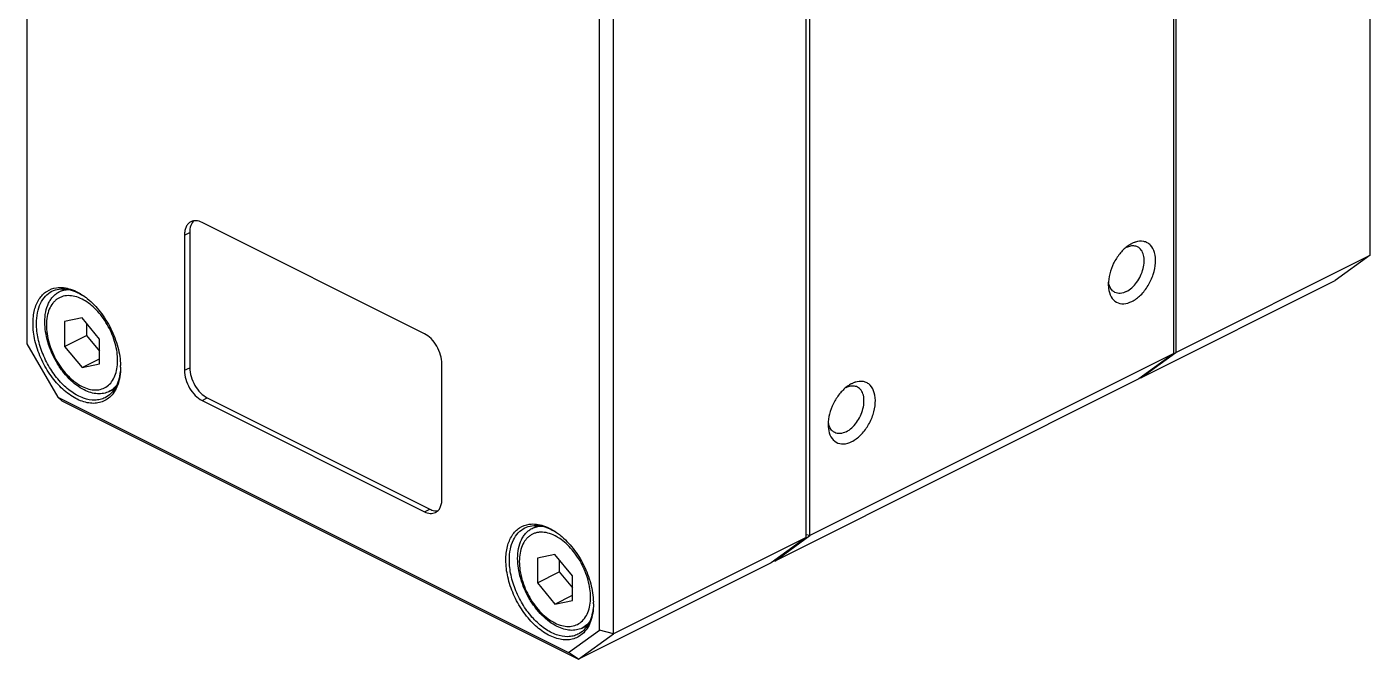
# Model space of a CAD drawing. Header units: millimetres. Extents: x 0 to 297, y 0 to 210.
# Drawn here: x 242.55 to 269.67, y 147.69 to 160.45 of the extents above; entities that cross this region are included whole.
import ezdxf

# ---------------------------------------------------------------- set-up
doc = ezdxf.new("R2010")
doc.units = ezdxf.units.MM
doc.header["$LTSCALE"] = 16.335
doc.layers.add('02___PRT_ALL_AXES', color=7, linetype='CONTINUOUS')
doc.layers.add('7_ALL_FEATURES', color=7, linetype='CONTINUOUS')

msp = doc.modelspace()

# ---------------------------------------------------------------- linework, layer by layer
at = {"layer": '02___PRT_ALL_AXES', "color": 7, "linetype": 'Continuous'}
for centre in [(264.917, 155.645), (259.26, 152.817)]:
    msp.add_arc(centre, 0.389, 112.538, 116.5935, dxfattribs=at)
for points, knots in [([(264.763, 156.016), (264.706, 155.974), (264.602, 155.869), (264.482, 155.679), (264.402, 155.47), (264.381, 155.323), (264.381, 155.252)], [0, 0, 0, 0, 0.240979, 0.500034, 0.759087, 1, 1, 1, 1]), ([(264.743, 155.105), (264.827, 155.146), (264.973, 155.289), (265.08, 155.515), (265.111, 155.708), (265.1, 155.838), (265.056, 155.944), (265.002, 155.992), (264.973, 156.007)], [0, 0, 0, 0, 0.260659, 0.549616, 0.68513, 0.80543, 0.908702, 1, 1, 1, 1]), ([(264.858, 156.076), (264.85, 156.072), (264.817, 156.054), (264.786, 156.033), (264.763, 156.016)], [0, 0, 0, 0, 0.241028, 1, 1, 1, 1]), ([(264.973, 156.007), (264.948, 156.019), (264.892, 156.033), (264.835, 156.025), (264.806, 156.017)], [0, 0, 0, 0, 0.476827, 1, 1, 1, 1]), ([(264.858, 154.907), (264.923, 154.939), (265.047, 155.034), (265.193, 155.223), (265.296, 155.446), (265.344, 155.676), (265.33, 155.884), (265.258, 156.027), (265.17, 156.094), (265.067, 156.131), (264.98, 156.121), (264.927, 156.104)], [0, 0, 0, 0, 0.131033, 0.278279, 0.430322, 0.574165, 0.699499, 0.80361, 0.850919, 0.897909, 1, 1, 1, 1]), ([(264.927, 156.104), (264.921, 156.102), (264.898, 156.094), (264.875, 156.084), (264.858, 156.076)], [0, 0, 0, 0, 0.243639, 1, 1, 1, 1]), ([(264.381, 155.252), (264.381, 155.246), (264.381, 155.219), (264.383, 155.192), (264.386, 155.172)], [0, 0, 0, 0, 0.255931, 1, 1, 1, 1]), ([(264.466, 155.124), (264.455, 155.134), (264.414, 155.183), (264.394, 155.245), (264.386, 155.293)], [0, 0, 0, 0, 0.229172, 1, 1, 1, 1]), ([(264.386, 155.172), (264.393, 155.113), (264.423, 155.003), (264.537, 154.879), (264.701, 154.846), (264.807, 154.881), (264.858, 154.907)], [0, 0, 0, 0, 0.273245, 0.505885, 0.734758, 1, 1, 1, 1]), ([(264.743, 155.105), (264.706, 155.086), (264.629, 155.06), (264.547, 155.074), (264.514, 155.09)], [0, 0, 0, 0, 0.536273, 1, 1, 1, 1]), ([(259.201, 153.247), (259.193, 153.243), (259.16, 153.226), (259.129, 153.205), (259.106, 153.188)], [0, 0, 0, 0, 0.241028, 1, 1, 1, 1]), ([(259.201, 152.078), (259.266, 152.11), (259.39, 152.206), (259.536, 152.395), (259.639, 152.618), (259.687, 152.847), (259.673, 153.056), (259.601, 153.198), (259.513, 153.266), (259.41, 153.303), (259.323, 153.293), (259.27, 153.275)], [0, 0, 0, 0, 0.131033, 0.278279, 0.430322, 0.574165, 0.699499, 0.80361, 0.850919, 0.897909, 1, 1, 1, 1]), ([(259.27, 153.275), (259.264, 153.274), (259.241, 153.266), (259.218, 153.256), (259.201, 153.247)], [0, 0, 0, 0, 0.243639, 1, 1, 1, 1]), ([(259.106, 153.188), (259.049, 153.145), (258.945, 153.04), (258.825, 152.851), (258.745, 152.641), (258.724, 152.495), (258.724, 152.424)], [0, 0, 0, 0, 0.240979, 0.500034, 0.759087, 1, 1, 1, 1]), ([(259.086, 152.276), (259.17, 152.318), (259.317, 152.461), (259.424, 152.686), (259.454, 152.88), (259.443, 153.009), (259.399, 153.115), (259.345, 153.164), (259.316, 153.179)], [0, 0, 0, 0, 0.260659, 0.549616, 0.68513, 0.80543, 0.908702, 1, 1, 1, 1]), ([(259.316, 153.179), (259.292, 153.191), (259.235, 153.205), (259.178, 153.197), (259.149, 153.189)], [0, 0, 0, 0, 0.476827, 1, 1, 1, 1]), ([(258.724, 152.424), (258.724, 152.417), (258.724, 152.39), (258.726, 152.363), (258.729, 152.343)], [0, 0, 0, 0, 0.255931, 1, 1, 1, 1]), ([(258.809, 152.296), (258.798, 152.306), (258.758, 152.354), (258.737, 152.417), (258.73, 152.465)], [0, 0, 0, 0, 0.229172, 1, 1, 1, 1]), ([(258.729, 152.343), (258.736, 152.284), (258.766, 152.175), (258.88, 152.051), (259.044, 152.018), (259.15, 152.052), (259.201, 152.078)], [0, 0, 0, 0, 0.273245, 0.505885, 0.734758, 1, 1, 1, 1]), ([(259.086, 152.276), (259.049, 152.257), (258.972, 152.232), (258.89, 152.245), (258.857, 152.262)], [0, 0, 0, 0, 0.536273, 1, 1, 1, 1])]:
    msp.add_open_spline(points, degree=3, knots=knots, dxfattribs=at)
for points in [[(264.806, 156.017), (264.793, 156.013), (264.781, 156.009), (264.768, 156.004)], [(264.514, 155.09), (264.496, 155.099), (264.48, 155.111), (264.466, 155.124)], [(259.149, 153.189), (259.136, 153.185), (259.124, 153.181), (259.111, 153.175)], [(258.857, 152.262), (258.84, 152.271), (258.823, 152.282), (258.809, 152.296)]]:
    msp.add_open_spline(points, degree=3, dxfattribs=at)
at = {"layer": '7_ALL_FEATURES', "color": 7, "linetype": 'Continuous'}
for p, q in [((242.549, 177.723), (242.549, 154.054)), ((258.282, 150.146), (258.282, 173.763)), ((258.353, 150.182), (258.353, 173.781)), ((254.11, 148.273), (254.11, 171.729)), ((254.393, 148.202), (254.393, 171.801)), ((269.667, 155.838), (269.667, 164.229)), ((265.707, 153.859), (265.707, 162.19)), ((265.742, 162.082), (265.742, 153.876)), ((250.575, 154.256), (246.085, 156.501)), ((245.731, 156.245), (245.731, 153.517)), ((245.837, 156.298), (245.837, 153.57)), ((265.742, 153.876), (269.667, 155.838)), ((269.667, 155.838), (268.959, 155.326)), ((243.204, 155.101), (243.315, 155.157)), ((265.035, 153.364), (268.959, 155.326)), ((243.663, 154.573), (243.309, 154.5)), ((244.016, 154.146), (243.663, 154.573)), ((243.309, 154.5), (243.309, 154)), ((243.751, 154.466), (243.751, 154.221)), ((242.549, 154.054), (243.173, 152.977)), ((243.309, 154), (243.751, 154.221)), ((243.751, 154.221), (244.016, 153.9)), ((244.016, 153.646), (244.016, 154.146)), ((243.309, 154), (243.663, 153.573)), ((265.707, 153.859), (258.353, 150.182)), ((265.707, 153.859), (265, 153.346)), ((265.035, 153.364), (265.742, 153.876)), ((243.663, 153.573), (244.016, 153.75)), ((243.663, 153.573), (244.016, 153.646)), ((250.928, 150.919), (250.928, 153.647)), ((265, 153.346), (257.646, 149.669)), ((265.035, 153.364), (265.028, 153.367)), ((243.256, 152.904), (243.173, 152.977)), ((243.173, 152.977), (253.486, 147.821)), ((244.21, 153.089), (244.32, 153.144)), ((246.191, 152.96), (250.681, 150.715)), ((243.256, 152.904), (253.686, 147.689)), ((246.085, 152.907), (250.575, 150.662)), ((252.75, 150.328), (252.861, 150.384)), ((258.282, 150.146), (254.393, 148.202)), ((258.282, 150.146), (257.575, 149.634)), ((257.646, 149.669), (258.353, 150.182)), ((258.353, 150.182), (258.282, 150.2)), ((253.209, 149.8), (252.855, 149.727)), ((252.855, 149.727), (252.855, 149.227)), ((253.562, 149.373), (253.209, 149.8)), ((253.297, 149.693), (253.297, 149.448)), ((252.855, 149.227), (253.297, 149.448)), ((253.297, 149.448), (253.562, 149.127)), ((257.575, 149.634), (253.686, 147.689)), ((257.633, 149.676), (257.646, 149.669)), ((257.646, 149.669), (257.634, 149.677)), ((252.855, 149.227), (253.209, 148.8)), ((253.562, 148.873), (253.562, 149.373)), ((253.209, 148.8), (253.562, 148.977)), ((253.209, 148.8), (253.562, 148.873)), ((253.756, 148.316), (253.866, 148.371)), ((253.486, 147.821), (254.11, 148.273)), ((253.686, 147.689), (254.393, 148.202)), ((254.393, 148.202), (254.11, 148.273)), ((253.686, 147.689), (253.486, 147.821))]:
    msp.add_line(p, q, dxfattribs=at)
at = {"layer": '7_ALL_FEATURES', "color": 9, "linetype": 'Continuous'}
for p, q in [((245.731, 156.245), (245.837, 156.298)), ((245.731, 153.517), (245.837, 153.57)), ((246.085, 152.907), (246.191, 152.96)), ((250.575, 150.662), (250.681, 150.715))]:
    msp.add_line(p, q, dxfattribs=at)
at = {"layer": '7_ALL_FEATURES', "color": 7, "linetype": 'Continuous'}
for centre, radius, start, end in [((243.254, 154.143), 0.908, 58.7285, 60.5494), ((242.926, 153.916), 1.345, 52.1707, 53.124), ((242.906, 153.89), 1.379, 51.2721, 52.171), ((243.082, 153.577), 1.358, 0.7603, 1.481), ((243.112, 153.578), 1.328, 0.0015, 0.7604), ((252.8, 149.37), 0.908, 58.7285, 60.5494), ((252.472, 149.143), 1.345, 52.1707, 53.124), ((252.452, 149.117), 1.379, 51.2721, 52.171), ((252.628, 148.804), 1.358, 0.7603, 1.481), ((252.658, 148.805), 1.328, 0.0015, 0.7604)]:
    msp.add_arc(centre, radius, start, end, dxfattribs=at)
for points, knots in [([(245.861, 156.516), (245.841, 156.505), (245.802, 156.476), (245.761, 156.413), (245.736, 156.333), (245.731, 156.276), (245.731, 156.245)], [0, 0, 0, 0, 0.217166, 0.450361, 0.71044, 1, 1, 1, 1]), ([(245.92, 156.536), (245.892, 156.509), (245.848, 156.431), (245.837, 156.345), (245.837, 156.298)], [0, 0, 0, 0, 0.456766, 1, 1, 1, 1]), ([(246.085, 156.501), (246.048, 156.52), (245.973, 156.545), (245.893, 156.532), (245.861, 156.516)], [0, 0, 0, 0, 0.536339, 1, 1, 1, 1]), ([(242.673, 154.462), (242.673, 154.554), (242.69, 154.727), (242.783, 154.958), (242.939, 155.123), (243.077, 155.174), (243.146, 155.184)], [0, 0, 0, 0, 0.293875, 0.550442, 0.778628, 1, 1, 1, 1]), ([(243.055, 155.111), (243.1, 155.133), (243.2, 155.163), (243.362, 155.16), (243.532, 155.111), (243.64, 155.053), (243.694, 155.018)], [0, 0, 0, 0, 0.221067, 0.455909, 0.714185, 1, 1, 1, 1]), ([(243.146, 155.184), (243.241, 155.197), (243.397, 155.176), (243.589, 155.09), (243.686, 155.028), (243.733, 154.992)], [0, 0, 0, 0, 0.456697, 0.717222, 1, 1, 1, 1]), ([(243.204, 155.101), (243.233, 155.116), (243.295, 155.138), (243.36, 155.146), (243.394, 155.147)], [0, 0, 0, 0, 0.492269, 1, 1, 1, 1]), ([(242.743, 154.462), (242.743, 154.535), (242.755, 154.674), (242.815, 154.864), (242.914, 155.016), (243.006, 155.086), (243.055, 155.111)], [0, 0, 0, 0, 0.289723, 0.549597, 0.782843, 1, 1, 1, 1]), ([(242.911, 154.493), (242.911, 154.561), (242.922, 154.691), (242.97, 154.844), (243.028, 154.946), (243.078, 155.01), (243.137, 155.062), (243.181, 155.09), (243.204, 155.101)], [0, 0, 0, 0, 0.289305, 0.548739, 0.668344, 0.782329, 0.892239, 1, 1, 1, 1]), ([(243.7, 154.933), (243.654, 154.959), (243.562, 155.001), (243.44, 155.025), (243.347, 155.023), (243.283, 155.012), (243.223, 154.991), (243.167, 154.96), (243.116, 154.92), (243.055, 154.854), (242.995, 154.748), (242.952, 154.598), (242.944, 154.489), (242.944, 154.432)], [0, 0, 0, 0, 0.137518, 0.261633, 0.31966, 0.375728, 0.430641, 0.485305, 0.540649, 0.597539, 0.718477, 0.852275, 1, 1, 1, 1]), ([(244.382, 153.713), (244.382, 153.77), (244.373, 153.886), (244.336, 154.06), (244.276, 154.235), (244.196, 154.404), (244.098, 154.562), (243.985, 154.704), (243.862, 154.824), (243.771, 154.891), (243.725, 154.919)], [0, 0, 0, 0, 0.118581, 0.244087, 0.374219, 0.506298, 0.637507, 0.765092, 0.886577, 1, 1, 1, 1]), ([(243.768, 154.965), (243.866, 154.887), (244.046, 154.698), (244.255, 154.363), (244.396, 153.995), (244.437, 153.737), (244.44, 153.613)], [0, 0, 0, 0, 0.242144, 0.500394, 0.758405, 1, 1, 1, 1]), ([(244.218, 152.971), (244.189, 152.946), (244.125, 152.901), (244.014, 152.86), (243.892, 152.846), (243.715, 152.865), (243.483, 152.961), (243.227, 153.163), (242.999, 153.438), (242.82, 153.762), (242.703, 154.108), (242.673, 154.347), (242.673, 154.462)], [0, 0, 0, 0, 0.045737, 0.091359, 0.138535, 0.188649, 0.300504, 0.429244, 0.571032, 0.718857, 0.864438, 1, 1, 1, 1]), ([(244.129, 152.964), (244.098, 152.949), (244.031, 152.924), (243.882, 152.906), (243.678, 152.947), (243.44, 153.077), (243.215, 153.28), (243.02, 153.538), (242.867, 153.835), (242.769, 154.146), (242.743, 154.359), (242.743, 154.462)], [0, 0, 0, 0, 0.044793, 0.091011, 0.191728, 0.307755, 0.438554, 0.579808, 0.725125, 0.867371, 1, 1, 1, 1]), ([(243.707, 153.121), (243.652, 153.148), (243.544, 153.216), (243.396, 153.347), (243.26, 153.505), (243.14, 153.686), (243.042, 153.882), (242.968, 154.086), (242.923, 154.29), (242.911, 154.427), (242.911, 154.493)], [0, 0, 0, 0, 0.110324, 0.22988, 0.356765, 0.488334, 0.621537, 0.753188, 0.880221, 1, 1, 1, 1]), ([(242.944, 154.432), (242.944, 154.373), (242.954, 154.249), (242.995, 154.065), (243.062, 153.88), (243.15, 153.703), (243.259, 153.54), (243.382, 153.396), (243.516, 153.278), (243.656, 153.19), (243.797, 153.135), (243.934, 153.115), (244.063, 153.134), (244.176, 153.191), (244.268, 153.284), (244.334, 153.406), (244.374, 153.553), (244.382, 153.658), (244.382, 153.713)], [0, 0, 0, 0, 0.068715, 0.141593, 0.21712, 0.293537, 0.369017, 0.441808, 0.510399, 0.573689, 0.631203, 0.683337, 0.731558, 0.778354, 0.826647, 0.878906, 0.936564, 1, 1, 1, 1]), ([(250.928, 153.647), (250.928, 153.707), (250.907, 153.832), (250.832, 154.007), (250.721, 154.156), (250.625, 154.231), (250.575, 154.256)], [0, 0, 0, 0, 0.246823, 0.511783, 0.770296, 1, 1, 1, 1]), ([(244.434, 153.491), (244.428, 153.431), (244.407, 153.318), (244.343, 153.165), (244.251, 153.043), (244.171, 152.985), (244.129, 152.964)], [0, 0, 0, 0, 0.283839, 0.541284, 0.776962, 1, 1, 1, 1]), ([(244.441, 153.578), (244.441, 153.515), (244.432, 153.394), (244.39, 153.226), (244.321, 153.082), (244.255, 153.003), (244.218, 152.971)], [0, 0, 0, 0, 0.283624, 0.543716, 0.780888, 1, 1, 1, 1]), ([(245.731, 153.517), (245.731, 153.457), (245.752, 153.331), (245.827, 153.157), (245.938, 153.008), (246.034, 152.932), (246.085, 152.907)], [0, 0, 0, 0, 0.246823, 0.511783, 0.770296, 1, 1, 1, 1]), ([(245.837, 153.57), (245.837, 153.51), (245.858, 153.384), (245.933, 153.21), (246.044, 153.061), (246.14, 152.986), (246.191, 152.96)], [0, 0, 0, 0, 0.246793, 0.511785, 0.770324, 1, 1, 1, 1]), ([(244.21, 153.089), (244.175, 153.071), (244.097, 153.045), (243.97, 153.039), (243.837, 153.064), (243.75, 153.099), (243.707, 153.121)], [0, 0, 0, 0, 0.22711, 0.464676, 0.720767, 1, 1, 1, 1]), ([(244.357, 153.209), (244.337, 153.184), (244.292, 153.138), (244.238, 153.103), (244.21, 153.089)], [0, 0, 0, 0, 0.507334, 1, 1, 1, 1]), ([(250.798, 150.648), (250.819, 150.658), (250.857, 150.688), (250.899, 150.751), (250.923, 150.83), (250.928, 150.888), (250.928, 150.919)], [0, 0, 0, 0, 0.217166, 0.450361, 0.71044, 1, 1, 1, 1]), ([(250.575, 150.662), (250.611, 150.644), (250.686, 150.619), (250.766, 150.632), (250.798, 150.648)], [0, 0, 0, 0, 0.536339, 1, 1, 1, 1]), ([(250.681, 150.715), (250.695, 150.708), (250.747, 150.686), (250.807, 150.677), (250.849, 150.683)], [0, 0, 0, 0, 0.273841, 1, 1, 1, 1]), ([(252.219, 149.689), (252.219, 149.781), (252.236, 149.954), (252.329, 150.185), (252.485, 150.351), (252.623, 150.401), (252.692, 150.411)], [0, 0, 0, 0, 0.293875, 0.550442, 0.778628, 1, 1, 1, 1]), ([(252.289, 149.689), (252.289, 149.762), (252.301, 149.901), (252.361, 150.091), (252.46, 150.243), (252.552, 150.313), (252.601, 150.338)], [0, 0, 0, 0, 0.289723, 0.549597, 0.782843, 1, 1, 1, 1]), ([(252.457, 149.72), (252.457, 149.788), (252.468, 149.918), (252.516, 150.071), (252.574, 150.173), (252.624, 150.237), (252.683, 150.289), (252.727, 150.317), (252.75, 150.328)], [0, 0, 0, 0, 0.289305, 0.548739, 0.668344, 0.782329, 0.892239, 1, 1, 1, 1]), ([(253.246, 150.16), (253.2, 150.186), (253.108, 150.228), (252.985, 150.252), (252.893, 150.251), (252.829, 150.239), (252.769, 150.218), (252.713, 150.187), (252.662, 150.147), (252.601, 150.081), (252.541, 149.975), (252.498, 149.825), (252.49, 149.716), (252.49, 149.659)], [0, 0, 0, 0, 0.137518, 0.261633, 0.31966, 0.375728, 0.430641, 0.485305, 0.540649, 0.597539, 0.718477, 0.852275, 1, 1, 1, 1]), ([(252.601, 150.338), (252.646, 150.36), (252.746, 150.39), (252.908, 150.387), (253.078, 150.338), (253.186, 150.28), (253.24, 150.245)], [0, 0, 0, 0, 0.221067, 0.455909, 0.714185, 1, 1, 1, 1]), ([(252.692, 150.411), (252.787, 150.424), (252.943, 150.403), (253.135, 150.317), (253.232, 150.255), (253.279, 150.219)], [0, 0, 0, 0, 0.456697, 0.717222, 1, 1, 1, 1]), ([(252.75, 150.328), (252.779, 150.343), (252.841, 150.365), (252.906, 150.373), (252.94, 150.374)], [0, 0, 0, 0, 0.492269, 1, 1, 1, 1]), ([(253.928, 148.94), (253.928, 148.997), (253.919, 149.113), (253.882, 149.287), (253.822, 149.462), (253.742, 149.631), (253.644, 149.789), (253.531, 149.931), (253.408, 150.052), (253.317, 150.118), (253.271, 150.146)], [0, 0, 0, 0, 0.118581, 0.244087, 0.374219, 0.506298, 0.637507, 0.765092, 0.886577, 1, 1, 1, 1]), ([(253.314, 150.192), (253.412, 150.114), (253.592, 149.925), (253.801, 149.59), (253.942, 149.222), (253.983, 148.964), (253.986, 148.84)], [0, 0, 0, 0, 0.242144, 0.500394, 0.758405, 1, 1, 1, 1]), ([(253.253, 148.348), (253.198, 148.375), (253.09, 148.443), (252.942, 148.574), (252.806, 148.732), (252.686, 148.913), (252.588, 149.109), (252.514, 149.313), (252.469, 149.517), (252.457, 149.654), (252.457, 149.72)], [0, 0, 0, 0, 0.110324, 0.22988, 0.356765, 0.488334, 0.621537, 0.753188, 0.880221, 1, 1, 1, 1]), ([(253.764, 148.198), (253.735, 148.173), (253.671, 148.128), (253.56, 148.087), (253.438, 148.073), (253.261, 148.092), (253.029, 148.188), (252.773, 148.39), (252.545, 148.665), (252.366, 148.989), (252.249, 149.335), (252.219, 149.574), (252.219, 149.689)], [0, 0, 0, 0, 0.045737, 0.091359, 0.138535, 0.188649, 0.300504, 0.429244, 0.571032, 0.718857, 0.864438, 1, 1, 1, 1]), ([(253.675, 148.191), (253.644, 148.176), (253.577, 148.151), (253.428, 148.133), (253.224, 148.174), (252.986, 148.304), (252.761, 148.507), (252.565, 148.766), (252.413, 149.062), (252.315, 149.373), (252.289, 149.586), (252.289, 149.689)], [0, 0, 0, 0, 0.044793, 0.091011, 0.191728, 0.307755, 0.438554, 0.579808, 0.725125, 0.867371, 1, 1, 1, 1]), ([(252.49, 149.659), (252.49, 149.6), (252.5, 149.476), (252.541, 149.292), (252.608, 149.107), (252.696, 148.93), (252.805, 148.767), (252.928, 148.624), (253.062, 148.505), (253.202, 148.417), (253.343, 148.362), (253.48, 148.342), (253.609, 148.361), (253.722, 148.418), (253.814, 148.511), (253.88, 148.633), (253.92, 148.78), (253.928, 148.885), (253.928, 148.94)], [0, 0, 0, 0, 0.068715, 0.141593, 0.21712, 0.293537, 0.369017, 0.441808, 0.510399, 0.573689, 0.631203, 0.683337, 0.731558, 0.778354, 0.826647, 0.878906, 0.936564, 1, 1, 1, 1]), ([(253.98, 148.718), (253.974, 148.658), (253.953, 148.545), (253.889, 148.392), (253.797, 148.27), (253.717, 148.212), (253.675, 148.191)], [0, 0, 0, 0, 0.283839, 0.541284, 0.776962, 1, 1, 1, 1]), ([(253.986, 148.805), (253.986, 148.742), (253.978, 148.621), (253.936, 148.453), (253.867, 148.309), (253.801, 148.23), (253.764, 148.198)], [0, 0, 0, 0, 0.283624, 0.543716, 0.780888, 1, 1, 1, 1]), ([(253.756, 148.316), (253.721, 148.298), (253.643, 148.272), (253.516, 148.266), (253.383, 148.291), (253.296, 148.326), (253.253, 148.348)], [0, 0, 0, 0, 0.22711, 0.464676, 0.720767, 1, 1, 1, 1]), ([(253.903, 148.436), (253.883, 148.411), (253.838, 148.365), (253.784, 148.33), (253.756, 148.316)], [0, 0, 0, 0, 0.507334, 1, 1, 1, 1])]:
    msp.add_open_spline(points, degree=3, knots=knots, dxfattribs=at)

doc.saveas('drawing.dxf')
